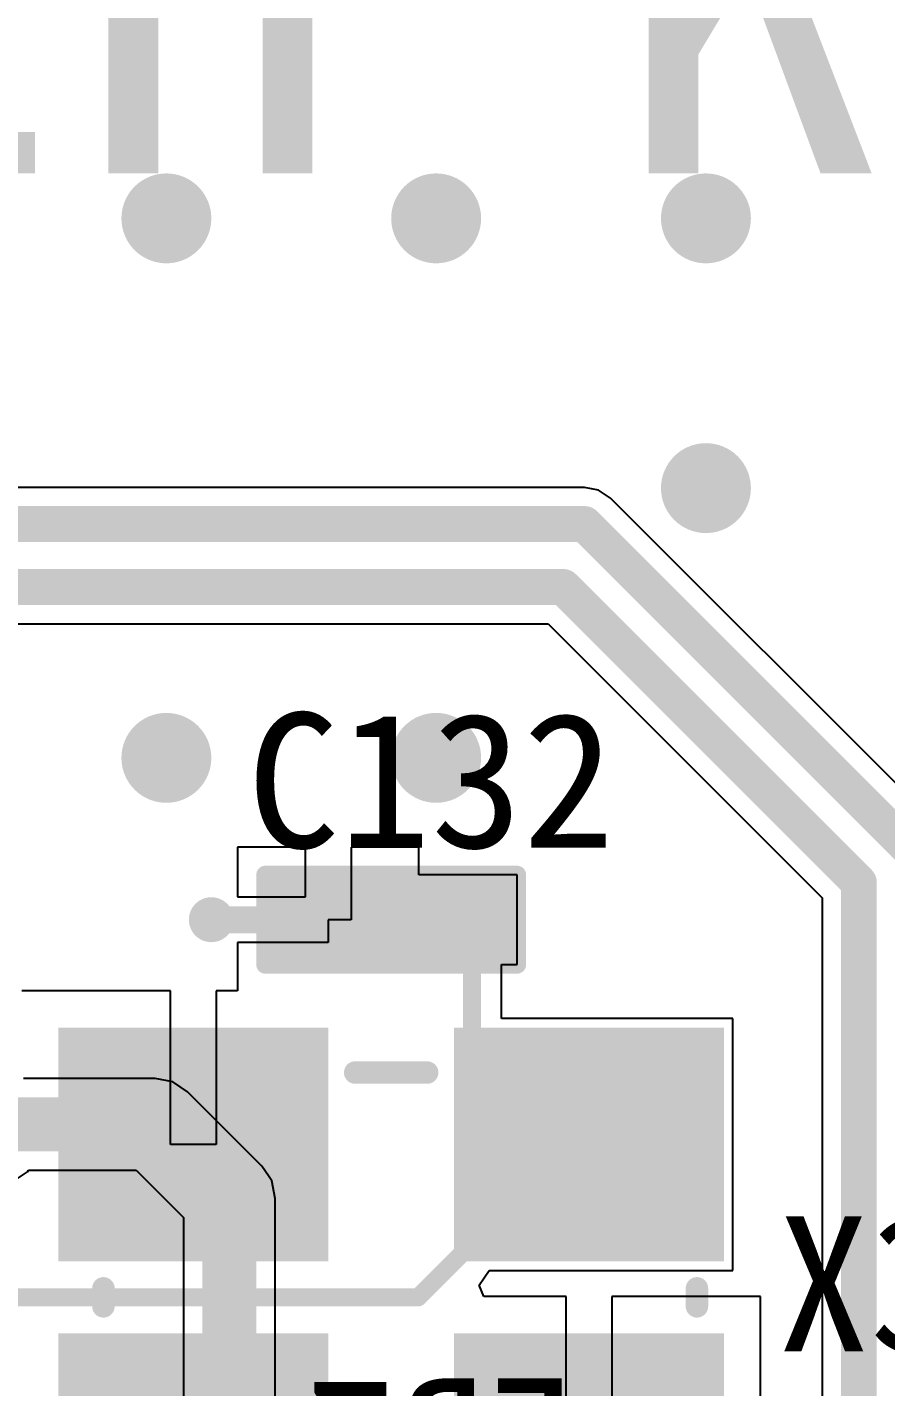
# Model space of a CAD drawing. Header units: millimetres. Extents: x 15 to 120, y 22 to 104.
# Drawn here: x 105.73 to 110.5, y 53.5 to 61.06 of the extents above; entities that cross this region are included whole.
import ezdxf

# ---------------------------------------------------------------- set-up
doc = ezdxf.new("R2010")
doc.units = ezdxf.units.MM
for name, color, linetype in [('BottomLayer', 5, 'Continuous'), ('BottomOverlay', 54, 'Continuous'), ('Mechanical13', 56, 'Continuous'), ('Mechanical15', 56, 'Continuous'), ('MultiLayer', 9, 'Continuous'), ('TopLayer', 1, 'Continuous'), ('TopOverlay', 2, 'Continuous'), ('TopPaste', 8, 'Continuous'), ('TopSolder', 216, 'Continuous')]:
    doc.layers.add(name, color=color, linetype=linetype)

msp = doc.modelspace()

# ---------------------------------------------------------------- linework, layer by layer
at = {"layer": 'BottomLayer'}
for p, q in [((106.43750112, 55.21739782), (105.70479748, 55.21739782)), ((106.53504728, 55.19799476), (106.43750112, 55.21739782)), ((106.61773952, 55.1427396), (106.53504728, 55.19799476)), ((107.03026092, 54.73022074), (106.61773952, 55.1427396)), ((105.61156424, 54.62030986), (105.72733744, 54.69766556)), ((105.72733744, 54.69766556), (105.73397954, 54.70760457999999)), ((105.73397954, 54.70760457999999), (106.33192094, 54.70760457999999)), ((106.33192094, 54.70760457999999), (106.5951259, 54.44439707999999)), ((107.06717982, 54.67496558), (107.03026092, 54.73022074)), ((107.08551608, 54.64752342), (107.06717982, 54.67496558)), ((107.10491914, 54.5499798), (107.08551608, 54.64752342)), ((107.10491914, 53.39998971999999), (107.10491914, 54.5499798)), ((106.5951259, 54.44439707999999), (106.5951259, 53.39998971999999))]:
    msp.add_line(p, q, dxfattribs=at)
for points, const_width in [([(106.37496886, 59.9999816, 1), (106.62496582, 59.9999816, 1)], 0.2499995), ([(107.8749684, 59.9999816, 1), (108.12496536, 59.9999816, 1)], 0.2499995), ([(109.37496794, 59.9999816, 1), (109.6249649, 59.9999816, 1)], 0.2499995), ([(109.37496794, 58.49998205999999, 1), (109.6249649, 58.49998205999999, 1)], 0.2499995), ([(106.37496886, 56.99998252, 1), (106.62496582, 56.99998252, 1)], 0.2499995), ([(107.8749684, 56.99998252, 1), (108.12496536, 56.99998252, 1)], 0.2499995), ([(106.36250254, 54.9625012, 1), (106.5124997, 54.9625012, 1)], 0.1499997), ([(106.36250254, 54.9625012, 1), (106.5124997, 54.9625012, 1)], 0.1499997), ([(106.77502394, 54.5499798, 1), (106.9250211, 54.5499798, 1)], 0.1499997), ([(106.77502394, 54.5499798, 1), (106.9250211, 54.5499798, 1)], 0.1499997)]:
    msp.add_lwpolyline(points, format="xyb", close=True, dxfattribs=dict(at, const_width=const_width))
at = {"layer": 'BottomLayer', "const_width": 0.2999994}
for points in [[(105.47500114, 54.9625012), (106.43750112, 54.9625012)], [(106.43750112, 54.9625012), (106.85002252, 54.5499798)], [(106.85002252, 52.99999052), (106.85002252, 54.5499798)]]:
    msp.add_lwpolyline(points, dxfattribs=at)
at = {"layer": 'Mechanical13', "const_width": 0.0999998}
for points in [[(107.43499214, 55.9350037), (107.43499214, 56.2650005)], [(107.43499214, 56.2650005), (108.06501374, 56.2650005)], [(108.06501374, 55.9350037), (108.06501374, 56.2650005)], [(107.43499214, 55.9350037), (108.06501374, 55.9350037)]]:
    msp.add_lwpolyline(points, dxfattribs=at)
at = {"layer": 'Mechanical13', "const_width": 0.0499999}
for points in [[(107.40999346, 56.2650005, 1), (107.45999082, 56.2650005, 1)], [(107.40999346, 56.2650005, 1), (107.45999082, 56.2650005, 1)], [(108.04001506, 56.2650005, 1), (108.09001242, 56.2650005, 1)], [(108.04001506, 56.2650005, 1), (108.09001242, 56.2650005, 1)], [(107.40999346, 55.9350037, 1), (107.45999082, 55.9350037, 1)], [(107.40999346, 55.9350037, 1), (107.45999082, 55.9350037, 1)], [(108.04001506, 55.9350037, 1), (108.09001242, 55.9350037, 1)], [(108.04001506, 55.9350037, 1), (108.09001242, 55.9350037, 1)]]:
    msp.add_lwpolyline(points, format="xyb", close=True, dxfattribs=at)
at = {"layer": 'Mechanical15', "const_width": 0.0999998}
for points in [[(107.04997894, 55.8500153), (107.04997894, 56.3499889)], [(107.04997894, 56.3499889), (108.45002694, 56.3499889)], [(108.45002694, 55.8500153), (108.45002694, 56.3499889)], [(107.75000294, 55.9350037), (107.75000294, 56.2650005)], [(107.58500454, 56.1000021), (107.91500134, 56.1000021)], [(107.04997894, 55.8500153), (108.45002694, 55.8500153)]]:
    msp.add_lwpolyline(points, dxfattribs=at)
at = {"layer": 'Mechanical15', "const_width": 0.0499999}
for points in [[(107.02498026, 56.3499889, 1), (107.07497762, 56.3499889, 1)], [(107.02498026, 56.3499889, 1), (107.07497762, 56.3499889, 1)], [(108.42502826, 56.3499889, 1), (108.47502562, 56.3499889, 1)], [(108.42502826, 56.3499889, 1), (108.47502562, 56.3499889, 1)], [(107.72500426, 56.2650005, 1), (107.77500162, 56.2650005, 1)], [(107.56000586, 56.1000021, 1), (107.61000322, 56.1000021, 1)], [(107.89000266, 56.1000021, 1), (107.94000002, 56.1000021, 1)], [(107.72500426, 55.9350037, 1), (107.77500162, 55.9350037, 1)], [(107.02498026, 55.8500153, 1), (107.07497762, 55.8500153, 1)], [(107.02498026, 55.8500153, 1), (107.07497762, 55.8500153, 1)], [(108.42502826, 55.8500153, 1), (108.47502562, 55.8500153, 1)], [(108.42502826, 55.8500153, 1), (108.47502562, 55.8500153, 1)]]:
    msp.add_lwpolyline(points, format="xyb", close=True, dxfattribs=at)
at = {"layer": 'MultiLayer'}
for points, const_width in [([(106.37496886, 59.9999816, 1), (106.62496582, 59.9999816, 1)], 0.2499995), ([(107.8749684, 59.9999816, 1), (108.12496536, 59.9999816, 1)], 0.2499995), ([(109.37496794, 59.9999816, 1), (109.6249649, 59.9999816, 1)], 0.2499995), ([(109.37496794, 58.49998205999999, 1), (109.6249649, 58.49998205999999, 1)], 0.2499995), ([(106.37496886, 56.99998252, 1), (106.62496582, 56.99998252, 1)], 0.2499995), ([(107.8749684, 56.99998252, 1), (108.12496536, 56.99998252, 1)], 0.2499995), ([(106.6875311, 56.1000021, 1), (106.81252958, 56.1000021, 1)], 0.12499848)]:
    msp.add_lwpolyline(points, format="xyb", close=True, dxfattribs=dict(at, const_width=const_width))
at = {"layer": 'TopLayer'}
for p, q in [((108.82500206, 58.50391905999999), (105.58446498, 58.50391905999999)), ((108.90303848, 58.48839711999999), (108.82500206, 58.50391905999999)), ((108.96919532, 58.4441935), (108.90303848, 58.48839711999999)), ((110.79418532, 56.61920095999999), (108.96919532, 58.4441935)), ((105.20000296, 57.74610243999999), (108.6221348, 57.74610243999999)), ((108.6221348, 57.74610243999999), (110.14608146, 56.22215577999999)), ((107.27299094, 56.5040018), (106.89599144, 56.5040018)), ((106.89599144, 56.5040018), (106.89599144, 56.2270021)), ((107.27299094, 56.2270021), (107.27299094, 56.5040018)), ((107.90399044, 56.5040018), (107.52699094, 56.5040018)), ((107.52699094, 56.5040018), (107.52699094, 56.1000021)), ((107.90399044, 56.3500016), (107.90399044, 56.5040018)), ((108.45001424, 56.3500016), (107.90399044, 56.3500016)), ((108.45001424, 55.8500026), (108.45001424, 56.3500016)), ((106.89599144, 56.2270021), (107.27299094, 56.2270021)), ((110.14608146, 56.22215577999999), (110.14608146, 42.45000146)), ((107.52699094, 56.1000021), (107.39999094, 56.1000021)), ((107.39999094, 56.1000021), (107.39999094, 55.9730021)), ((107.39999094, 55.9730021), (106.89599144, 55.9730021)), ((106.89599144, 55.9730021), (106.89599144, 55.70399324)), ((108.36236138, 55.54999304), (108.36236138, 55.8500026)), ((108.36236138, 55.8500026), (108.45001424, 55.8500026)), ((106.52298736, 55.70399324), (105.69598876, 55.70399324)), ((106.52298736, 54.84999444), (106.52298736, 55.70399324)), ((106.89599144, 55.70399324), (106.77698736, 55.70399324)), ((106.77698736, 55.70399324), (106.77698736, 54.84999444)), ((109.64998136, 55.54999304), (108.36236138, 55.54999304)), ((109.64998136, 54.14999584), (109.64998136, 55.54999304)), ((106.77698736, 54.84999444), (106.52298736, 54.84999444)), ((108.23826968, 54.0668464), (108.2938271, 54.14999584)), ((108.2938271, 54.14999584), (109.64998136, 54.14999584)), ((108.26429198, 54.00402204), (108.23826968, 54.0668464)), ((108.72298296, 54.00402204), (108.26429198, 54.00402204)), ((108.72298296, 53.15002324), (108.72298296, 54.00402204)), ((109.80398156, 54.00402204), (108.97698296, 54.00402204)), ((108.97698296, 54.00402204), (108.97698296, 53.27702324)), ((109.80398156, 53.27702324), (109.80398156, 54.00402204))]:
    msp.add_line(p, q, dxfattribs=at)
for points, const_width in [([(106.37496886, 59.9999816, 1), (106.62496582, 59.9999816, 1)], 0.2499995), ([(107.8749684, 59.9999816, 1), (108.12496536, 59.9999816, 1)], 0.2499995), ([(109.37496794, 59.9999816, 1), (109.6249649, 59.9999816, 1)], 0.2499995), ([(109.37496794, 58.49998205999999, 1), (109.6249649, 58.49998205999999, 1)], 0.2499995), ([(108.77500216, 58.30000024, 1), (108.87500196, 58.30000024, 1)], 0.0999998), ([(108.77500216, 58.30000024, 1), (108.87500196, 58.30000024, 1)], 0.0999998), ([(108.6566026, 57.95002126, 1), (108.7566024, 57.95002126, 1)], 0.0999998), ([(108.6566026, 57.95002126, 1), (108.7566024, 57.95002126, 1)], 0.0999998), ([(106.37496886, 56.99998252, 1), (106.62496582, 56.99998252, 1)], 0.2499995), ([(107.8749684, 56.99998252, 1), (108.12496536, 56.99998252, 1)], 0.2499995), ([(110.30000038, 56.30662348, 1), (110.40000018, 56.30662348, 1)], 0.0999998), ([(110.30000038, 56.30662348, 1), (110.40000018, 56.30662348, 1)], 0.0999998), ([(106.6875311, 56.1000021, 1), (106.81252958, 56.1000021, 1)], 0.12499848), ([(106.71252978, 56.1000021, 1), (106.7875309, 56.1000021, 1)], 0.07499858), ([(107.36249038, 56.1000021, 1), (107.4374915, 56.1000021, 1)], 0.07499858), ([(108.07500102, 56.09999955999999, 1), (108.12499838, 56.09999955999999, 1)], 0.0499999), ([(108.17500336, 55.99999722, 1), (108.22500072, 55.99999722, 1)], 0.0499999), ([(108.17500336, 55.99999722, 1), (108.22500072, 55.99999722, 1)], 0.0499999), ([(108.17500336, 54.84999444, 1), (108.22500072, 54.84999444, 1)], 0.0499999), ([(108.17500336, 54.84999444, 1), (108.22500072, 54.84999444, 1)], 0.0499999), ([(108.77498438, 54.84999444, 1), (108.82498174, 54.84999444, 1)], 0.0499999), ([(108.17500336, 54.50000022, 1), (108.22500072, 54.50000022, 1)], 0.0499999), ([(108.37500296, 54.50000022, 1), (108.42500032, 54.50000022, 1)], 0.0499999), ([(108.39999656, 54.47500661999999, 1), (108.44999392, 54.47500661999999, 1)], 0.0499999), ([(107.87500396, 54.00000121999999, 1), (107.92500132, 54.00000121999999, 1)], 0.0499999), ([(107.87500396, 54.00000121999999, 1), (107.92500132, 54.00000121999999, 1)], 0.0499999)]:
    msp.add_lwpolyline(points, format="xyb", close=True, dxfattribs=dict(at, const_width=const_width))
for points, const_width in [([(105.49999982, 58.30000024), (108.82500206, 58.30000024)], 0.1999996), ([(108.82500206, 58.30000024), (110.64999968, 56.47500262)], 0.1999996), ([(104.70001666, 57.95002126), (108.7066025, 57.95002126)], 0.1999996), ([(108.7066025, 57.95002126), (110.35000028, 56.30662348)], 0.1999996), ([(110.35000028, 42.45000146), (110.35000028, 56.30662348)], 0.1999996), ([(106.75003034, 56.1000021), (107.39999094, 56.1000021)], 0.1499997), ([(108.0999997, 56.09999955999999), (108.20000204, 55.99999722)], 0.0999998), ([(108.20000204, 54.84999444), (108.20000204, 55.99999722)], 0.0999998), ([(108.20000204, 54.50000022), (108.20000204, 54.84999444)], 0.0999998), ([(108.42499524, 54.47500661999999), (108.79998306, 54.84999444)], 0.0999998), ([(107.90000264, 54.00000121999999), (108.40000164, 54.50000022)], 0.0999998), ([(104.90000102, 54.00000121999999), (107.90000264, 54.00000121999999)], 0.0999998)]:
    msp.add_lwpolyline(points, dxfattribs=dict(at, const_width=const_width))
for points in [[(107.64999044, 55.9500024), (107.64999044, 56.2500018), (107.14999144, 55.9500024), (107.14999144, 56.2500018)], [(108.35001444, 55.9500024), (108.35001444, 56.2500018), (107.85001544, 55.9500024), (107.85001544, 56.2500018)], [(105.94998876, 54.24999563999999), (107.34998596, 54.24999563999999), (105.94998876, 55.44999324), (107.34998596, 55.44999324)], [(108.14998436, 54.24999563999999), (109.54998156, 54.24999563999999), (108.14998436, 55.44999324), (109.54998156, 55.44999324)], [(105.94998876, 52.55002443999999), (107.34998596, 52.55002443999999), (105.94998876, 53.75002204), (107.34998596, 53.75002204)], [(108.14998436, 52.55002443999999), (109.54998156, 52.55002443999999), (108.14998436, 53.75002204), (109.54998156, 53.75002204)]]:
    msp.add_solid(points, dxfattribs=at)
at = {"layer": 'TopOverlay', "const_width": 0.12500102}
for points in [[(107.55001096, 55.24999364), (107.95001016, 55.24999364)], [(106.15001376, 53.95002164), (106.15001376, 54.04999604)], [(109.44998176, 53.95002164), (109.44998176, 54.04999604)]]:
    msp.add_lwpolyline(points, dxfattribs=at)
at = {"layer": 'TopOverlay', "const_width": 0.06249924}
for points in [[(107.51876134, 55.24999364, 1), (107.58126058, 55.24999364, 1)], [(107.91876054, 55.24999364, 1), (107.98125978, 55.24999364, 1)], [(106.11876414, 54.04999604, 1), (106.18126338, 54.04999604, 1)], [(109.41873214, 54.04999604, 1), (109.48123138, 54.04999604, 1)], [(106.11876414, 53.95002164, 1), (106.18126338, 53.95002164, 1)], [(109.41873214, 53.95002164, 1), (109.48123138, 53.95002164, 1)]]:
    msp.add_lwpolyline(points, format="xyb", close=True, dxfattribs=at)
at = {"layer": 'TopPaste'}
for points in [[(107.64999044, 55.9500024), (107.64999044, 56.2500018), (107.14999144, 55.9500024), (107.14999144, 56.2500018)], [(107.64999044, 55.9500024), (107.64999044, 56.2500018), (107.14999144, 55.9500024), (107.14999144, 56.2500018)], [(108.35001444, 55.9500024), (108.35001444, 56.2500018), (107.85001544, 55.9500024), (107.85001544, 56.2500018)], [(108.35001444, 55.9500024), (108.35001444, 56.2500018), (107.85001544, 55.9500024), (107.85001544, 56.2500018)], [(105.94998876, 54.24999563999999), (107.34998596, 54.24999563999999), (105.94998876, 55.44999324), (107.34998596, 55.44999324)], [(105.94998876, 54.24999563999999), (107.34998596, 54.24999563999999), (105.94998876, 55.44999324), (107.34998596, 55.44999324)], [(108.14998436, 54.24999563999999), (109.54998156, 54.24999563999999), (108.14998436, 55.44999324), (109.54998156, 55.44999324)], [(108.14998436, 54.24999563999999), (109.54998156, 54.24999563999999), (108.14998436, 55.44999324), (109.54998156, 55.44999324)], [(105.94998876, 52.55002443999999), (107.34998596, 52.55002443999999), (105.94998876, 53.75002204), (107.34998596, 53.75002204)], [(105.94998876, 52.55002443999999), (107.34998596, 52.55002443999999), (105.94998876, 53.75002204), (107.34998596, 53.75002204)], [(108.14998436, 52.55002443999999), (109.54998156, 52.55002443999999), (108.14998436, 53.75002204), (109.54998156, 53.75002204)], [(108.14998436, 52.55002443999999), (109.54998156, 52.55002443999999), (108.14998436, 53.75002204), (109.54998156, 53.75002204)]]:
    msp.add_solid(points, dxfattribs=at)
at = {"layer": 'TopSolder'}
for points in [[(107.69999034, 55.9000025), (107.69999034, 56.3000017), (107.09999154, 55.9000025), (107.09999154, 56.3000017)], [(107.69999034, 55.9000025), (107.69999034, 56.3000017), (107.09999154, 55.9000025), (107.09999154, 56.3000017)], [(108.40001434, 55.9000025), (108.40001434, 56.3000017), (107.80001554, 55.9000025), (107.80001554, 56.3000017)], [(108.40001434, 55.9000025), (108.40001434, 56.3000017), (107.80001554, 55.9000025), (107.80001554, 56.3000017)], [(105.89998886, 54.19999574), (107.39998586, 54.19999574), (105.89998886, 55.49999313999999), (107.39998586, 55.49999313999999)], [(105.89998886, 54.19999574), (107.39998586, 54.19999574), (105.89998886, 55.49999313999999), (107.39998586, 55.49999313999999)], [(108.09998446, 54.19999574), (109.59998146, 54.19999574), (108.09998446, 55.49999313999999), (109.59998146, 55.49999313999999)], [(108.09998446, 54.19999574), (109.59998146, 54.19999574), (108.09998446, 55.49999313999999), (109.59998146, 55.49999313999999)], [(105.89998886, 52.50002454), (107.39998586, 52.50002454), (105.89998886, 53.80002193999999), (107.39998586, 53.80002193999999)], [(105.89998886, 52.50002454), (107.39998586, 52.50002454), (105.89998886, 53.80002193999999), (107.39998586, 53.80002193999999)], [(108.09998446, 52.50002454), (109.59998146, 52.50002454), (108.09998446, 53.80002193999999), (109.59998146, 53.80002193999999)], [(108.09998446, 52.50002454), (109.59998146, 52.50002454), (108.09998446, 53.80002193999999), (109.59998146, 53.80002193999999)]]:
    msp.add_solid(points, dxfattribs=at)

# ---------------------------------------------------------------- texts
at = {"layer": 'BottomOverlay', "text_generation_flag": 2}
msp.add_text('FB7', height=0.75000104, rotation=360, dxfattribs=at).set_placement((108.80000084, 52.80000107999999))
at = {"layer": 'TopOverlay'}
for s, height, p in [('Made In Korea', 2.20000068, (97.00000157999999, 60.25000142)), ('C132', 0.75000104, (106.94999692, 56.49999876)), ('X3', 0.75000104, (109.90000118, 53.69999928))]:
    msp.add_text(s, height=height, dxfattribs=at).set_placement(p)

doc.saveas('drawing.dxf')
